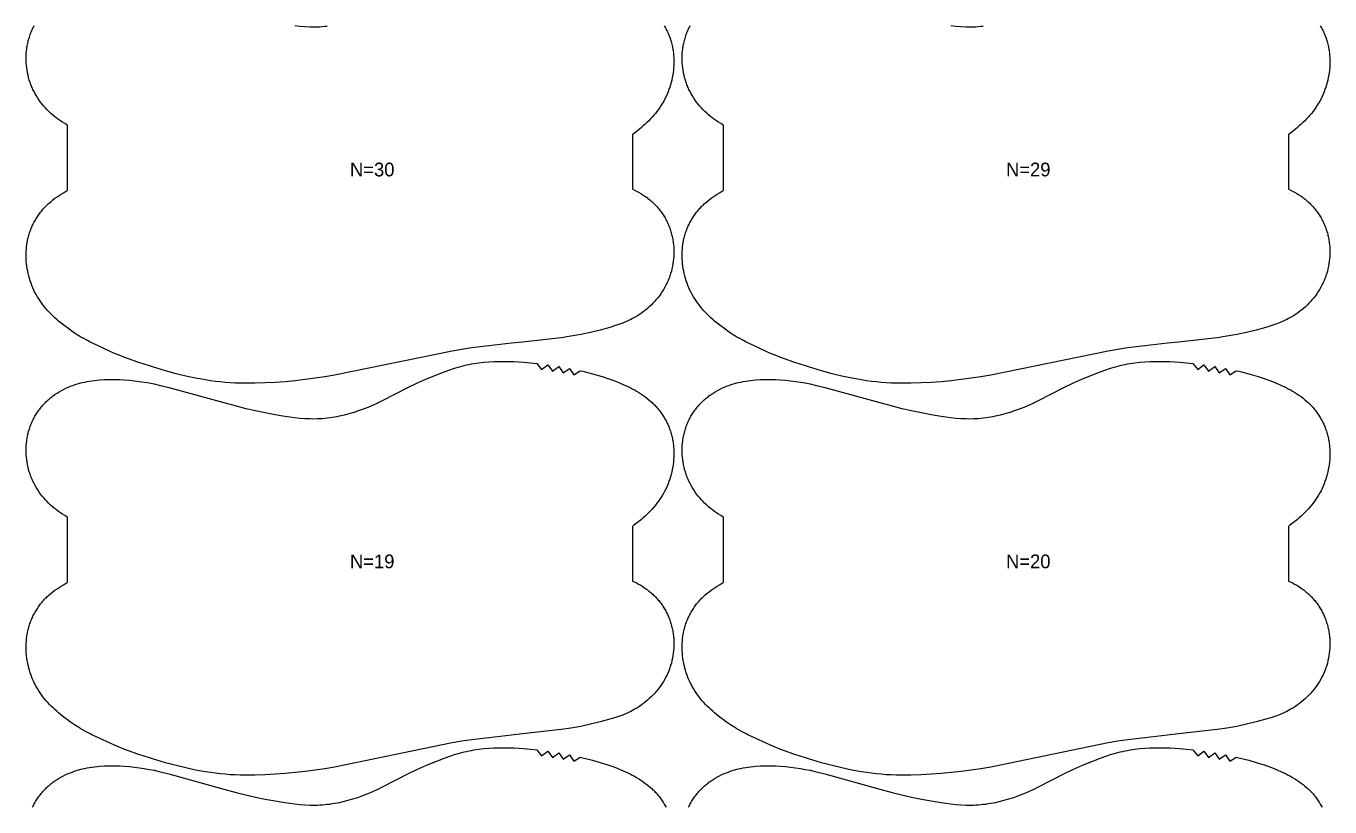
# Model space of a CAD drawing. Header units: inches. Extents: x 0 to 1906, y -77 to 1083.
# Drawn here: x 477 to 951, y 206.9 to 490.9 of the extents above; entities that cross this region are included whole.
import ezdxf

# ---------------------------------------------------------------- set-up
doc = ezdxf.new("R2010")
doc.units = ezdxf.units.IN

msp = doc.modelspace()

# ---------------------------------------------------------------- linework, layer by layer
at = {"layer": '1'}
for points in [[(709.0044, 491.0049), (709.2312, 490.6113), (709.4508, 490.2136), (709.6632, 489.8121), (709.8683, 489.4069), (710.066, 488.9981), (710.2564, 488.5858), (710.4393, 488.1702), (710.6148, 487.7515), (710.7827, 487.3297), (710.943, 486.905), (711.0957, 486.4776), (711.2407, 486.0475), (711.378, 485.615), (711.5075, 485.1801), (711.6291, 484.743), (711.7429, 484.3038), (711.8488, 483.8627), (711.9467, 483.4198), (712.0366, 482.9752), (712.1184, 482.5291), (712.1922, 482.0816), (712.2581, 481.6329), (712.3161, 481.183), (712.4088, 480.2804), (712.4707, 479.375), (712.5024, 478.4677), (712.5043, 477.5597), (712.4771, 476.6521), (712.4212, 475.7459), (712.3371, 474.8421), (712.2252, 473.9415), (712.0859, 473.0448), (711.9197, 472.1526), (711.7268, 471.2657), (711.5077, 470.3846), (711.2628, 469.5101), (710.9924, 468.6429), (710.6969, 467.7837), (710.3763, 466.9335), (710.0306, 466.0934), (709.6595, 465.2645), (709.2632, 464.4478), (708.8415, 463.6444), (708.3943, 462.8555), (707.9216, 462.082), (707.4236, 461.3249), (706.9015, 460.584), (706.3568, 459.8591), (705.7911, 459.1499), (705.2058, 458.456), (704.6026, 457.7771), (703.9828, 457.1129), (703.3481, 456.4632), (702.6998, 455.8276), (702.0387, 455.2055), (701.3656, 454.5966), (700.6813, 454.0003), (699.2819, 452.8433), (697.8463, 451.7304), (697.5043, 451.4807), (697.5043, 431.5609), (698.0633, 431.3093), (698.8785, 430.9107), (699.6805, 430.4858), (700.4681, 430.0343), (701.2402, 429.5563), (701.9955, 429.0523), (702.3664, 428.7905), (702.7327, 428.5224), (703.0941, 428.2478), (703.4505, 427.9668), (703.8018, 427.6795), (704.1477, 427.3859), (704.4882, 427.086), (704.8231, 426.7799), (705.1522, 426.4676), (705.4753, 426.1491), (705.7923, 425.8245), (706.1031, 425.4939), (706.4076, 425.1574), (706.7057, 424.8152), (706.9972, 424.4674), (707.2822, 424.1141), (707.5604, 423.7554), (707.8317, 423.3915), (708.0961, 423.0226), (708.3534, 422.6487), (708.6036, 422.27), (708.8465, 421.8867), (709.0821, 421.4987), (709.3102, 421.1064), (709.5306, 420.7098), (709.7435, 420.3091), (709.9485, 419.9043), (710.1457, 419.4957), (710.3351, 419.0834), (710.5167, 418.6675), (710.6904, 418.2483), (710.8563, 417.8259), (711.0143, 417.4005), (711.1643, 416.9722), (711.3065, 416.5411), (711.4407, 416.1075), (711.567, 415.6715), (711.6853, 415.2333), (711.7956, 414.7929), (711.898, 414.3507), (711.9923, 413.9067), (712.0786, 413.4612), (712.1569, 413.0142), (712.2271, 412.5659), (712.2894, 412.1164), (712.3437, 411.6659), (712.3901, 411.2146), (712.4286, 410.7624), (712.4821, 409.8564), (712.5043, 408.9489), (712.4956, 408.0411), (712.4561, 407.1339), (712.3861, 406.2285), (712.2858, 405.3259), (712.1553, 404.4273), (711.9945, 403.5336), (711.8034, 402.6462), (711.582, 401.766), (711.3304, 400.8942), (711.1932, 400.4618), (711.0485, 400.0319), (710.8962, 399.6046), (710.7363, 399.1802), (710.5688, 398.7587), (710.3939, 398.3402), (710.2117, 397.9248), (710.0222, 397.5126), (709.6219, 396.6982), (709.1939, 395.8978), (708.739, 395.1121), (708.2583, 394.3418), (707.7524, 393.5876), (707.2223, 392.8504), (706.6688, 392.1308), (706.0927, 391.4294), (705.4945, 390.7467), (704.8751, 390.0832), (704.2351, 389.4396), (703.5752, 388.8164), (702.896, 388.214), (702.1984, 387.6331), (701.4829, 387.0742), (700.7505, 386.5375), (700.002, 386.0235), (699.2383, 385.5324), (698.4603, 385.0645), (697.6688, 384.6202), (697.5043, 384.5342), (696.8647, 384.1997), (696.049, 383.8034), (695.2224, 383.4312), (694.3862, 383.0813), (693.5414, 382.7516), (692.6892, 382.4399), (690.9672, 381.862), (689.2292, 381.3303), (685.7299, 380.3583), (682.2042, 379.4943), (678.6537, 378.7339), (675.0809, 378.0865), (671.4897, 377.5559), (657.5147, 376), (653.4466, 375.5471), (639.018, 373.8968), (635.4318, 373.3325), (631.8552, 372.7044), (589.1781, 363.9326), (585.5974, 363.3328), (578.4056, 362.3247), (574.7984, 361.9125), (571.183, 361.5792), (567.5612, 361.3227), (563.9352, 361.1387), (560.3059, 361.0284), (556.6746, 361), (554.8593, 361.0254), (553.045, 361.083), (551.2322, 361.1766), (549.4216, 361.3074), (547.6143, 361.4761), (545.811, 361.6834), (544.0125, 361.9292), (542.2191, 362.211), (538.6482, 362.87), (535.0993, 363.6367), (531.5715, 364.4952), (527.6896, 365.5377), (524.5768, 366.4441), (517.6622, 368.6619), (514.2339, 369.8613), (512.5339, 370.4978), (510.8479, 371.1683), (509.178, 371.8771), (507.5207, 372.6163), (500.9388, 375.6936), (500.3269, 376), (499.3159, 376.5062), (497.7185, 377.3649), (496.932, 377.8162), (496.1541, 378.2824), (494.6233, 379.2567), (493.125, 380.2822), (492, 381.1036), (491.658, 381.3533), (490.2224, 382.4661), (488.823, 383.6231), (488.1387, 384.2195), (487.4656, 384.8284), (486.8046, 385.4504), (486.1562, 386.0861), (485.5215, 386.7358), (484.9017, 387.4), (484.2985, 388.0788), (483.7132, 388.7727), (483.1475, 389.482), (482.6029, 390.2069), (482.0808, 390.9478), (481.5827, 391.7049), (481.11, 392.4784), (480.6628, 393.2673), (480.2411, 394.0707), (479.8448, 394.8873), (479.4738, 395.7163), (479.128, 396.5564), (478.8074, 397.4066), (478.5119, 398.2658), (478.2416, 399.133), (477.9966, 400.0075), (477.7775, 400.8886), (477.5847, 401.7755), (477.4184, 402.6677), (477.2791, 403.5644), (477.1672, 404.465), (477.0831, 405.3688), (477.0272, 406.275), (477, 407.1826), (477.002, 408.0906), (477.0337, 408.9979), (477.0956, 409.9033), (477.1882, 410.8059), (477.2462, 411.2558), (477.3121, 411.7045), (477.3859, 412.152), (477.4677, 412.5981), (477.5576, 413.0427), (477.6555, 413.4856), (477.7614, 413.9267), (477.8752, 414.3659), (477.9969, 414.803), (478.1264, 415.2379), (478.2636, 415.6704), (478.4086, 416.1005), (478.5613, 416.5279), (478.7216, 416.9526), (478.8896, 417.3743), (479.065, 417.7931), (479.2479, 418.2087), (479.4383, 418.6209), (479.636, 419.0298), (479.8412, 419.435), (480.0535, 419.8365), (480.2732, 420.2342), (480.4999, 420.6278), (480.7338, 421.0172), (480.9746, 421.4024), (481.2225, 421.783), (481.4772, 422.159), (481.7386, 422.5301), (482.0069, 422.8964), (482.2818, 423.2575), (482.5633, 423.6133), (482.8513, 423.9638), (483.1458, 424.3086), (483.4467, 424.6478), (483.7538, 424.981), (484.0673, 425.3083), (484.3869, 425.6293), (484.7124, 425.9443), (485.0437, 426.2534), (485.3804, 426.5565), (486.0695, 427.1457), (486.7779, 427.7128), (487.5037, 428.2587), (488.2452, 428.7842), (489.0004, 429.2902), (489.7676, 429.7777), (490.5452, 430.2474), (491.3324, 430.6999), (492, 431.0653), (492, 454.9113), (491.8355, 454.9973), (491.0441, 455.4416), (490.266, 455.9095), (489.5023, 456.4006), (488.7538, 456.9146), (488.0214, 457.4513), (487.306, 458.0102), (486.6083, 458.5912), (485.9292, 459.1935), (485.2692, 459.8167), (484.6292, 460.4604), (484.0098, 461.1238), (483.4117, 461.8065), (482.8355, 462.5079), (482.282, 463.2275), (481.7519, 463.9648), (481.2461, 464.7189), (480.7653, 465.4892), (480.3105, 466.2749), (479.8825, 467.0754), (479.4821, 467.8897), (479.2926, 468.3019), (479.1104, 468.7173), (478.9355, 469.1358), (478.768, 469.5573), (478.6082, 469.9818), (478.4558, 470.409), (478.3111, 470.8389), (478.1739, 471.2713), (477.9223, 472.1431), (477.7009, 473.0233), (477.5098, 473.9108), (477.349, 474.8044), (477.2185, 475.703), (477.1182, 476.6056), (477.0482, 477.511), (477.0087, 478.4182), (477, 479.3261), (477.0222, 480.2335), (477.0757, 481.1395), (477.1142, 481.5917), (477.1606, 482.0431), (477.2149, 482.4935), (477.2772, 482.943), (477.3475, 483.3913), (477.4257, 483.8383), (477.512, 484.2839), (477.6064, 484.7278), (477.7087, 485.1701), (477.819, 485.6104), (477.9373, 486.0486), (478.0636, 486.4846), (478.1978, 486.9182), (478.34, 487.3493), (478.4901, 487.7776), (478.648, 488.2031), (478.8139, 488.6255), (478.9876, 489.0447), (479.1692, 489.4605), (479.3586, 489.8728), (479.5558, 490.2814), (479.7609, 490.6862), (479.9737, 491.0869)], [(574.723, 491.0631), (576.5292, 490.8709), (578.3395, 490.7259), (580.1523, 490.6385), (581.0593, 490.6195), (581.0593, 490.6195), (582.8734, 490.6373), (583.78, 490.6749), (584.6858, 490.7312), (585.5904, 490.8059), (586.4935, 490.8986)], [(947.5044, 491.0049), (947.7312, 490.6113), (947.9508, 490.2136), (948.1632, 489.8121), (948.3683, 489.4069), (948.566, 488.9981), (948.7564, 488.5858), (948.9393, 488.1702), (949.1148, 487.7515), (949.2827, 487.3297), (949.443, 486.905), (949.5957, 486.4776), (949.7407, 486.0475), (949.878, 485.615), (950.0075, 485.1801), (950.1291, 484.743), (950.2429, 484.3038), (950.3488, 483.8627), (950.4467, 483.4198), (950.5366, 482.9752), (950.6184, 482.5291), (950.6922, 482.0816), (950.7581, 481.6329), (950.8161, 481.183), (950.9088, 480.2804), (950.9707, 479.375), (951.0024, 478.4677), (951.0043, 477.5597), (950.9771, 476.6521), (950.9212, 475.7459), (950.8371, 474.8421), (950.7252, 473.9415), (950.5859, 473.0448), (950.4197, 472.1526), (950.2268, 471.2657), (950.0077, 470.3846), (949.7628, 469.5101), (949.4924, 468.6429), (949.1969, 467.7837), (948.8763, 466.9335), (948.5306, 466.0934), (948.1595, 465.2645), (947.7632, 464.4478), (947.3415, 463.6444), (946.8943, 462.8555), (946.4216, 462.082), (945.9236, 461.3249), (945.4015, 460.584), (944.8568, 459.8591), (944.2911, 459.1499), (943.7058, 458.456), (943.1026, 457.7771), (942.4828, 457.1129), (941.8481, 456.4632), (941.1998, 455.8276), (940.5387, 455.2055), (939.8656, 454.5966), (939.1813, 454.0003), (937.7819, 452.8433), (936.3463, 451.7304), (936.0043, 451.4807), (936.0043, 431.5609), (936.5633, 431.3093), (937.3785, 430.9107), (938.1805, 430.4858), (938.9681, 430.0343), (939.7402, 429.5563), (940.4955, 429.0523), (940.8664, 428.7905), (941.2327, 428.5224), (941.5941, 428.2478), (941.9505, 427.9668), (942.3018, 427.6795), (942.6477, 427.3859), (942.9882, 427.086), (943.3231, 426.7799), (943.6522, 426.4676), (943.9753, 426.1491), (944.2923, 425.8245), (944.6031, 425.4939), (944.9076, 425.1574), (945.2057, 424.8152), (945.4972, 424.4674), (945.7822, 424.1141), (946.0604, 423.7554), (946.3317, 423.3915), (946.5961, 423.0226), (946.8534, 422.6487), (947.1036, 422.27), (947.3465, 421.8867), (947.5821, 421.4987), (947.8102, 421.1064), (948.0306, 420.7098), (948.2435, 420.3091), (948.4485, 419.9043), (948.6457, 419.4957), (948.8351, 419.0834), (949.0167, 418.6675), (949.1904, 418.2483), (949.3563, 417.8259), (949.5143, 417.4005), (949.6643, 416.9722), (949.8065, 416.5411), (949.9407, 416.1075), (950.067, 415.6715), (950.1853, 415.2333), (950.2956, 414.7929), (950.398, 414.3507), (950.4923, 413.9067), (950.5786, 413.4612), (950.6569, 413.0142), (950.7271, 412.5659), (950.7894, 412.1164), (950.8437, 411.6659), (950.8901, 411.2146), (950.9286, 410.7624), (950.9821, 409.8564), (951.0043, 408.9489), (950.9956, 408.0411), (950.9561, 407.1339), (950.8861, 406.2285), (950.7858, 405.3259), (950.6553, 404.4273), (950.4945, 403.5336), (950.3034, 402.6462), (950.082, 401.766), (949.8304, 400.8942), (949.6932, 400.4618), (949.5485, 400.0319), (949.3962, 399.6046), (949.2363, 399.1802), (949.0688, 398.7587), (948.8939, 398.3402), (948.7117, 397.9248), (948.5222, 397.5126), (948.1219, 396.6982), (947.6939, 395.8978), (947.239, 395.1121), (946.7583, 394.3418), (946.2524, 393.5876), (945.7223, 392.8504), (945.1688, 392.1308), (944.5927, 391.4294), (943.9945, 390.7467), (943.3751, 390.0832), (942.7351, 389.4396), (942.0752, 388.8164), (941.396, 388.214), (940.6984, 387.6331), (939.9829, 387.0742), (939.2505, 386.5375), (938.502, 386.0235), (937.7383, 385.5324), (936.9603, 385.0645), (936.1688, 384.6202), (936.0043, 384.5342), (935.3647, 384.1997), (934.549, 383.8034), (933.7224, 383.4312), (932.8862, 383.0813), (932.0414, 382.7516), (931.1892, 382.4399), (929.4672, 381.862), (927.7292, 381.3303), (924.2299, 380.3583), (920.7042, 379.4943), (917.1537, 378.7339), (913.5809, 378.0865), (909.9897, 377.5559), (896.0147, 376), (891.9466, 375.5471), (877.518, 373.8968), (873.9318, 373.3325), (870.3552, 372.7044), (827.6781, 363.9326), (824.0974, 363.3328), (816.9056, 362.3247), (813.2984, 361.9125), (809.683, 361.5792), (806.0612, 361.3227), (802.4352, 361.1387), (798.8059, 361.0284), (795.1746, 361), (793.3593, 361.0254), (791.545, 361.083), (789.7322, 361.1766), (787.9216, 361.3074), (786.1143, 361.4761), (784.311, 361.6834), (782.5125, 361.9292), (780.7191, 362.211), (777.1482, 362.87), (773.5993, 363.6367), (770.0715, 364.4952), (766.1896, 365.5377), (763.0768, 366.4441), (756.1622, 368.6619), (752.7339, 369.8613), (751.0339, 370.4978), (749.3479, 371.1683), (747.678, 371.8771), (746.0207, 372.6163), (739.4388, 375.6936), (738.8269, 376), (737.8159, 376.5062), (736.2185, 377.3649), (735.432, 377.8162), (734.6541, 378.2824), (733.1233, 379.2567), (731.625, 380.2822), (730.5, 381.1036), (730.158, 381.3533), (728.7224, 382.4661), (727.323, 383.6231), (726.6387, 384.2195), (725.9656, 384.8284), (725.3046, 385.4504), (724.6562, 386.0861), (724.0215, 386.7358), (723.4017, 387.4), (722.7985, 388.0788), (722.2132, 388.7727), (721.6475, 389.482), (721.1029, 390.2069), (720.5808, 390.9478), (720.0827, 391.7049), (719.61, 392.4784), (719.1628, 393.2673), (718.7411, 394.0707), (718.3448, 394.8873), (717.9738, 395.7163), (717.628, 396.5564), (717.3074, 397.4066), (717.0119, 398.2658), (716.7416, 399.133), (716.4966, 400.0075), (716.2775, 400.8886), (716.0847, 401.7755), (715.9184, 402.6677), (715.7791, 403.5644), (715.6672, 404.465), (715.5831, 405.3688), (715.5272, 406.275), (715.5, 407.1826), (715.502, 408.0906), (715.5337, 408.9979), (715.5956, 409.9033), (715.6882, 410.8059), (715.7462, 411.2558), (715.8121, 411.7045), (715.8859, 412.152), (715.9677, 412.5981), (716.0576, 413.0427), (716.1555, 413.4856), (716.2614, 413.9267), (716.3752, 414.3659), (716.4969, 414.803), (716.6264, 415.2379), (716.7636, 415.6704), (716.9086, 416.1005), (717.0613, 416.5279), (717.2216, 416.9526), (717.3896, 417.3743), (717.565, 417.7931), (717.7479, 418.2087), (717.9383, 418.6209), (718.136, 419.0298), (718.3412, 419.435), (718.5535, 419.8365), (718.7732, 420.2342), (718.9999, 420.6278), (719.2338, 421.0172), (719.4746, 421.4024), (719.7225, 421.783), (719.9772, 422.159), (720.2386, 422.5301), (720.5069, 422.8964), (720.7818, 423.2575), (721.0633, 423.6133), (721.3513, 423.9638), (721.6458, 424.3086), (721.9467, 424.6478), (722.2538, 424.981), (722.5673, 425.3083), (722.8869, 425.6293), (723.2124, 425.9443), (723.5437, 426.2534), (723.8804, 426.5565), (724.5695, 427.1457), (725.2779, 427.7128), (726.0037, 428.2587), (726.7452, 428.7842), (727.5004, 429.2902), (728.2676, 429.7777), (729.0452, 430.2474), (729.8324, 430.6999), (730.5, 431.0653), (730.5, 454.9113), (730.3355, 454.9973), (729.5441, 455.4416), (728.766, 455.9095), (728.0023, 456.4006), (727.2538, 456.9146), (726.5214, 457.4513), (725.806, 458.0102), (725.1083, 458.5912), (724.4292, 459.1935), (723.7692, 459.8167), (723.1292, 460.4604), (722.5098, 461.1238), (721.9117, 461.8065), (721.3355, 462.5079), (720.782, 463.2275), (720.2519, 463.9648), (719.7461, 464.7189), (719.2653, 465.4892), (718.8105, 466.2749), (718.3825, 467.0754), (717.9821, 467.8897), (717.7926, 468.3019), (717.6104, 468.7173), (717.4355, 469.1358), (717.268, 469.5573), (717.1082, 469.9818), (716.9558, 470.409), (716.8111, 470.8389), (716.6739, 471.2713), (716.4223, 472.1431), (716.2009, 473.0233), (716.0098, 473.9108), (715.849, 474.8044), (715.7185, 475.703), (715.6182, 476.6056), (715.5482, 477.511), (715.5087, 478.4182), (715.5, 479.3261), (715.5222, 480.2335), (715.5757, 481.1395), (715.6142, 481.5917), (715.6606, 482.0431), (715.7149, 482.4935), (715.7772, 482.943), (715.8475, 483.3913), (715.9257, 483.8383), (716.012, 484.2839), (716.1064, 484.7278), (716.2087, 485.1701), (716.319, 485.6104), (716.4373, 486.0486), (716.5636, 486.4846), (716.6978, 486.9182), (716.84, 487.3493), (716.9901, 487.7776), (717.148, 488.2031), (717.3139, 488.6255), (717.4876, 489.0447), (717.6692, 489.4605), (717.8586, 489.8728), (718.0558, 490.2814), (718.2609, 490.6862), (718.4737, 491.0869)], [(813.223, 491.0631), (815.0292, 490.8709), (816.8395, 490.7259), (818.6523, 490.6385), (819.5593, 490.6195), (819.5593, 490.6195), (821.3734, 490.6373), (822.28, 490.6749), (823.1858, 490.7312), (824.0904, 490.8059), (824.9935, 490.8986)], [(479.3586, 206.8728), (479.5558, 207.2814), (479.7609, 207.6862), (479.9737, 208.0869), (480.1942, 208.4835), (480.4223, 208.8759), (480.6578, 209.2638), (480.9007, 209.6472), (481.1509, 210.0258), (481.4082, 210.3997), (481.6726, 210.7687), (481.944, 211.1325), (482.2222, 211.4912), (482.5071, 211.8445), (482.7986, 212.1923), (483.0967, 212.5346), (483.4012, 212.871), (483.712, 213.2017), (484.029, 213.5263), (484.3522, 213.8447), (484.6812, 214.1571), (485.0161, 214.4632), (485.3566, 214.763), (485.7025, 215.0566), (486.0538, 215.3439), (486.4102, 215.6249), (486.7717, 215.8995), (487.1379, 216.1677), (487.5089, 216.4294), (488.2641, 216.9335), (489.0362, 217.4114), (489.8239, 217.8629), (490.6258, 218.2879), (491.441, 218.6864), (492.2685, 219.0588), (493.1072, 219.4053), (493.9561, 219.7263), (494.8142, 220.0218), (495.6805, 220.2923), (496.554, 220.5379), (497.4338, 220.7592), (498.319, 220.9571), (499.2091, 221.133), (500.1035, 221.288), (501.0013, 221.4234), (501.9021, 221.5404), (502.8051, 221.6403), (503.7097, 221.7243), (505.5217, 221.8481), (507.336, 221.9145), (509.1509, 221.9244), (510.9652, 221.8791), (512.7773, 221.78), (514.5864, 221.631), (516.3917, 221.436), (518.1923, 221.1994), (519.9874, 220.9246), (521.776, 220.6115), (523.5571, 220.2597), (525.3296, 219.8685), (528.8493, 218.98), (548.904, 213.4668), (553.3572, 212.2426), (556.881, 211.3669), (560.4206, 210.5572), (563.9759, 209.8202), (567.5447, 209.152), (571.1257, 208.5549), (572.922, 208.2931), (574.723, 208.0631), (576.5292, 207.8709), (578.3395, 207.7259), (580.1523, 207.6385), (581.0593, 207.6195), (581.0593, 207.6195), (582.8734, 207.6373), (583.78, 207.6749), (584.6858, 207.7312), (585.5904, 207.8059), (586.4935, 207.8986), (587.3946, 208.0089), (588.2936, 208.1363), (589.1898, 208.2807), (590.0832, 208.4414), (590.9734, 208.6182), (592.7439, 209.0178), (594.5006, 209.476), (596.2424, 209.989), (597.9682, 210.5538), (599.6762, 211.17), (601.3644, 211.8374), (603.0308, 212.5563), (604.6746, 213.3245), (604.9613, 213.4668), (606.3004, 214.1315), (615.9792, 219.1303), (619.2701, 220.6634), (622.6016, 222.1079), (625.9623, 223.4813), (629.3554, 224.7741), (631.0665, 225.3837), (632.7895, 225.9574), (634.5266, 226.4832), (635.401, 226.7246), (636.2797, 226.9495), (637.1629, 227.1569), (638.0501, 227.3469), (638.9411, 227.52), (639.8353, 227.6766), (641.6317, 227.9424), (643.4361, 228.148), (645.2453, 228.2976), (647.0578, 228.3967), (648.8724, 228.4511), (650.6881, 228.4668), (652.5036, 228.4485), (654.3184, 228.3967), (656.1316, 228.3107), (657.9426, 228.1898), (660.3251, 227.9784), (662.7033, 227.7184), (664.433, 225.4894), (666.6708, 227.2095), (668.3566, 224.9483), (670.627, 226.6195), (672.2461, 224.3146), (674.5641, 225.9143), (676.1044, 223.5564), (678.4752, 225.0766), (679.4494, 224.8463), (682.965, 223.9408), (686.4498, 222.9212), (688.1788, 222.366), (689.8957, 221.7748), (691.5969, 221.1417), (693.279, 220.4606), (694.9385, 219.7257), (695.7584, 219.3367), (696.571, 218.9326), (697.3757, 218.5129), (698.1719, 218.077), (698.9591, 217.6245), (699.7367, 217.1548), (700.5039, 216.6674), (701.2592, 216.1613), (702.0006, 215.6358), (702.7264, 215.09), (703.4348, 214.5229), (704.1239, 213.9337), (704.4606, 213.6305), (704.7919, 213.3215), (705.1175, 213.0065), (705.437, 212.6854), (705.7505, 212.3582), (706.0577, 212.0249), (706.3585, 211.6858), (706.653, 211.3409), (706.941, 210.9905), (707.2225, 210.6346), (707.4974, 210.2735), (707.7657, 209.9073), (708.0272, 209.5361), (708.2819, 209.1601), (708.5297, 208.7795), (708.7705, 208.3944), (709.0044, 208.0049), (709.2312, 207.6113), (709.4508, 207.2136), (709.6632, 206.8121)], [(717.8586, 206.8728), (718.0558, 207.2814), (718.2609, 207.6862), (718.4737, 208.0869), (718.6942, 208.4835), (718.9223, 208.8759), (719.1578, 209.2638), (719.4007, 209.6472), (719.6509, 210.0258), (719.9082, 210.3997), (720.1726, 210.7687), (720.444, 211.1325), (720.7222, 211.4912), (721.0071, 211.8445), (721.2986, 212.1923), (721.5967, 212.5346), (721.9012, 212.871), (722.212, 213.2017), (722.529, 213.5263), (722.8522, 213.8447), (723.1812, 214.1571), (723.5161, 214.4632), (723.8566, 214.763), (724.2025, 215.0566), (724.5538, 215.3439), (724.9102, 215.6249), (725.2717, 215.8995), (725.6379, 216.1677), (726.0089, 216.4294), (726.7641, 216.9335), (727.5362, 217.4114), (728.3239, 217.8629), (729.1258, 218.2879), (729.941, 218.6864), (730.7685, 219.0588), (731.6072, 219.4053), (732.4561, 219.7263), (733.3142, 220.0218), (734.1805, 220.2923), (735.054, 220.5379), (735.9338, 220.7592), (736.819, 220.9571), (737.7091, 221.133), (738.6035, 221.288), (739.5013, 221.4234), (740.4021, 221.5404), (741.3051, 221.6403), (742.2097, 221.7243), (744.0217, 221.8481), (745.836, 221.9145), (747.6509, 221.9244), (749.4652, 221.8791), (751.2773, 221.78), (753.0864, 221.631), (754.8917, 221.436), (756.6923, 221.1994), (758.4874, 220.9246), (760.276, 220.6115), (762.0571, 220.2597), (763.8296, 219.8685), (767.3493, 218.98), (787.404, 213.4668), (791.8572, 212.2426), (795.381, 211.3669), (798.9206, 210.5572), (802.4759, 209.8202), (806.0447, 209.152), (809.6257, 208.5549), (811.422, 208.2931), (813.223, 208.0631), (815.0292, 207.8709), (816.8395, 207.7259), (818.6523, 207.6385), (819.5593, 207.6195), (819.5593, 207.6195), (821.3734, 207.6373), (822.28, 207.6749), (823.1858, 207.7312), (824.0904, 207.8059), (824.9935, 207.8986), (825.8946, 208.0089), (826.7936, 208.1363), (827.6898, 208.2807), (828.5832, 208.4414), (829.4734, 208.6182), (831.2439, 209.0178), (833.0006, 209.476), (834.7424, 209.989), (836.4682, 210.5538), (838.1762, 211.17), (839.8644, 211.8374), (841.5308, 212.5563), (843.1746, 213.3245), (843.4613, 213.4668), (844.8004, 214.1315), (854.4792, 219.1303), (857.7701, 220.6634), (861.1016, 222.1079), (864.4623, 223.4813), (867.8554, 224.7741), (869.5665, 225.3837), (871.2895, 225.9574), (873.0266, 226.4832), (873.901, 226.7246), (874.7797, 226.9495), (875.6629, 227.1569), (876.5501, 227.3469), (877.4411, 227.52), (878.3353, 227.6766), (880.1317, 227.9424), (881.9361, 228.148), (883.7453, 228.2976), (885.5578, 228.3967), (887.3724, 228.4511), (889.1881, 228.4668), (891.0036, 228.4485), (892.8184, 228.3967), (894.6316, 228.3107), (896.4426, 228.1898), (898.8251, 227.9784), (901.2033, 227.7184), (902.933, 225.4894), (905.1708, 227.2095), (906.8566, 224.9483), (909.127, 226.6195), (910.7461, 224.3146), (913.0641, 225.9143), (914.6044, 223.5564), (916.9752, 225.0766), (917.9494, 224.8463), (921.465, 223.9408), (924.9498, 222.9212), (926.6788, 222.366), (928.3957, 221.7748), (930.0969, 221.1417), (931.779, 220.4606), (933.4385, 219.7257), (934.2584, 219.3367), (935.071, 218.9326), (935.8757, 218.5129), (936.6719, 218.077), (937.4591, 217.6245), (938.2367, 217.1548), (939.0039, 216.6674), (939.7592, 216.1613), (940.5006, 215.6358), (941.2264, 215.09), (941.9348, 214.5229), (942.6239, 213.9337), (942.9606, 213.6305), (943.2919, 213.3215), (943.6175, 213.0065), (943.937, 212.6854), (944.2505, 212.3582), (944.5577, 212.0249), (944.8585, 211.6858), (945.153, 211.3409), (945.441, 210.9905), (945.7225, 210.6346), (945.9974, 210.2735), (946.2657, 209.9073), (946.5272, 209.5361), (946.7819, 209.1601), (947.0297, 208.7795), (947.2705, 208.3944), (947.5044, 208.0049), (947.7312, 207.6113), (947.9508, 207.2136), (948.1632, 206.8121)]]:
    msp.add_lwpolyline(points, dxfattribs=at)
for points in [[(581.0593, 348.1195), (582.8734, 348.1373), (583.78, 348.1749), (584.6858, 348.2312), (585.5904, 348.3059), (586.4935, 348.3986), (587.3946, 348.5089), (588.2936, 348.6363), (589.1898, 348.7807), (590.0832, 348.9414), (590.9734, 349.1182), (592.7439, 349.5178), (594.5006, 349.976), (596.2424, 350.489), (597.9682, 351.0538), (599.6762, 351.67), (601.3644, 352.3374), (603.0308, 353.0563), (604.6746, 353.8245), (604.9613, 353.9668), (606.3004, 354.6315), (615.9792, 359.6303), (619.2701, 361.1634), (622.6016, 362.6079), (625.9623, 363.9813), (629.3554, 365.2741), (631.0665, 365.8837), (632.7895, 366.4574), (634.5266, 366.9832), (635.401, 367.2246), (636.2797, 367.4495), (637.1629, 367.6569), (638.0501, 367.8469), (638.9411, 368.02), (639.8353, 368.1766), (641.6317, 368.4424), (643.4361, 368.648), (645.2453, 368.7976), (647.0578, 368.8967), (648.8724, 368.9511), (650.6881, 368.9668), (652.5036, 368.9485), (654.3184, 368.8967), (656.1316, 368.8107), (657.9426, 368.6898), (660.3251, 368.4784), (662.7033, 368.2184), (664.433, 365.9894), (666.6708, 367.7095), (668.3566, 365.4483), (670.627, 367.1195), (672.2461, 364.8146), (674.5641, 366.4143), (676.1044, 364.0564), (678.4752, 365.5766), (679.4494, 365.3463), (682.965, 364.4408), (686.4498, 363.4212), (688.1788, 362.866), (689.8957, 362.2748), (691.5969, 361.6417), (693.279, 360.9606), (694.9385, 360.2257), (695.7584, 359.8367), (696.571, 359.4326), (697.3757, 359.0129), (698.1719, 358.577), (698.9591, 358.1245), (699.7367, 357.6548), (700.5039, 357.1674), (701.2592, 356.6613), (702.0006, 356.1358), (702.7264, 355.59), (703.4348, 355.0229), (704.1239, 354.4337), (704.4606, 354.1305), (704.7919, 353.8215), (705.1175, 353.5065), (705.437, 353.1854), (705.7505, 352.8582), (706.0577, 352.5249), (706.3585, 352.1858), (706.653, 351.8409), (706.941, 351.4905), (707.2225, 351.1346), (707.4974, 350.7735), (707.7657, 350.4073), (708.0272, 350.0361), (708.2819, 349.6601), (708.5297, 349.2795), (708.7705, 348.8944), (709.0044, 348.5049), (709.2312, 348.1113), (709.4508, 347.7136), (709.6632, 347.3121), (709.8683, 346.9069), (710.066, 346.4981), (710.2564, 346.0858), (710.4393, 345.6702), (710.6148, 345.2515), (710.7827, 344.8297), (710.943, 344.405), (711.0957, 343.9776), (711.2407, 343.5475), (711.378, 343.115), (711.5075, 342.6801), (711.6291, 342.243), (711.7429, 341.8038), (711.8488, 341.3627), (711.9467, 340.9198), (712.0366, 340.4752), (712.1184, 340.0291), (712.1922, 339.5816), (712.2581, 339.1329), (712.3161, 338.683), (712.4088, 337.7804), (712.4707, 336.875), (712.5024, 335.9677), (712.5043, 335.0597), (712.4771, 334.1521), (712.4212, 333.2459), (712.3371, 332.3421), (712.2252, 331.4415), (712.0859, 330.5448), (711.9197, 329.6526), (711.7268, 328.7657), (711.5077, 327.8846), (711.2628, 327.0101), (710.9924, 326.1429), (710.6969, 325.2837), (710.3763, 324.4335), (710.0306, 323.5934), (709.6595, 322.7645), (709.2632, 321.9478), (708.8415, 321.1444), (708.3943, 320.3555), (707.9216, 319.582), (707.4236, 318.8249), (706.9015, 318.084), (706.3568, 317.3591), (705.7911, 316.6499), (705.2058, 315.956), (704.6026, 315.2771), (703.9828, 314.6129), (703.3481, 313.9632), (702.6998, 313.3276), (702.0387, 312.7055), (701.3656, 312.0966), (700.6813, 311.5003), (699.2819, 310.3433), (697.8463, 309.2304), (697.5043, 308.9807), (697.5043, 289.0609), (698.0633, 288.8093), (698.8785, 288.4107), (699.6805, 287.9858), (700.4681, 287.5343), (701.2402, 287.0563), (701.9955, 286.5523), (702.3664, 286.2905), (702.7327, 286.0224), (703.0941, 285.7478), (703.4505, 285.4668), (703.8018, 285.1795), (704.1477, 284.8859), (704.4882, 284.586), (704.8231, 284.2799), (705.1522, 283.9676), (705.4753, 283.6491), (705.7923, 283.3245), (706.1031, 282.9939), (706.4076, 282.6574), (706.7057, 282.3152), (706.9972, 281.9674), (707.2822, 281.6141), (707.5604, 281.2554), (707.8317, 280.8915), (708.0961, 280.5226), (708.3534, 280.1487), (708.6036, 279.77), (708.8465, 279.3867), (709.0821, 278.9987), (709.3102, 278.6064), (709.5306, 278.2098), (709.7435, 277.8091), (709.9485, 277.4043), (710.1457, 276.9957), (710.3351, 276.5834), (710.5167, 276.1675), (710.6904, 275.7483), (710.8563, 275.3259), (711.0143, 274.9005), (711.1643, 274.4722), (711.3065, 274.0411), (711.4407, 273.6075), (711.567, 273.1715), (711.6853, 272.7333), (711.7956, 272.2929), (711.898, 271.8507), (711.9923, 271.4067), (712.0786, 270.9612), (712.1569, 270.5142), (712.2271, 270.0659), (712.2894, 269.6164), (712.3437, 269.1659), (712.3901, 268.7146), (712.4286, 268.2624), (712.4821, 267.3564), (712.5043, 266.4489), (712.4956, 265.5411), (712.4561, 264.6339), (712.3861, 263.7285), (712.2858, 262.8259), (712.1553, 261.9273), (711.9945, 261.0336), (711.8034, 260.1462), (711.582, 259.266), (711.3304, 258.3942), (711.1932, 257.9618), (711.0485, 257.5319), (710.8962, 257.1046), (710.7363, 256.6802), (710.5688, 256.2587), (710.3939, 255.8402), (710.2117, 255.4248), (710.0222, 255.0126), (709.6219, 254.1982), (709.1939, 253.3978), (708.739, 252.6121), (708.2583, 251.8418), (707.7524, 251.0876), (707.2223, 250.3504), (706.6688, 249.6308), (706.0927, 248.9294), (705.4945, 248.2467), (704.8751, 247.5832), (704.2351, 246.9396), (703.5752, 246.3164), (702.896, 245.714), (702.1984, 245.1331), (701.4829, 244.5742), (700.7505, 244.0375), (700.002, 243.5235), (699.2383, 243.0324), (698.4603, 242.5645), (697.6688, 242.1202), (697.5043, 242.0342), (696.8647, 241.6997), (696.049, 241.3034), (695.2224, 240.9312), (694.3862, 240.5813), (693.5414, 240.2516), (692.6892, 239.9399), (690.9672, 239.362), (689.2292, 238.8303), (685.7299, 237.8583), (682.2042, 236.9943), (678.6537, 236.2339), (675.0809, 235.5865), (671.4897, 235.0559), (657.5147, 233.5), (653.4466, 233.0471), (639.018, 231.3968), (635.4318, 230.8325), (631.8552, 230.2044), (589.1781, 221.4326), (585.5974, 220.8328), (578.4056, 219.8247), (574.7984, 219.4125), (571.183, 219.0792), (567.5612, 218.8227), (563.9352, 218.6387), (560.3059, 218.5284), (556.6746, 218.5), (554.8593, 218.5254), (553.045, 218.583), (551.2322, 218.6766), (549.4216, 218.8074), (547.6143, 218.9761), (545.811, 219.1834), (544.0125, 219.4292), (542.2191, 219.711), (538.6482, 220.37), (535.0993, 221.1367), (531.5715, 221.9952), (527.6896, 223.0377), (524.5768, 223.9441), (517.6622, 226.1619), (514.2339, 227.3613), (512.5339, 227.9978), (510.8479, 228.6683), (509.178, 229.3771), (507.5207, 230.1163), (500.9388, 233.1936), (500.3269, 233.5), (499.3159, 234.0062), (497.7185, 234.8649), (496.932, 235.3162), (496.1541, 235.7824), (494.6233, 236.7567), (493.125, 237.7822), (492, 238.6036), (491.658, 238.8533), (490.2224, 239.9661), (488.823, 241.1231), (488.1387, 241.7195), (487.4656, 242.3284), (486.8046, 242.9504), (486.1562, 243.5861), (485.5215, 244.2358), (484.9017, 244.9), (484.2985, 245.5788), (483.7132, 246.2727), (483.1475, 246.982), (482.6029, 247.7069), (482.0808, 248.4478), (481.5827, 249.2049), (481.11, 249.9784), (480.6628, 250.7673), (480.2411, 251.5707), (479.8448, 252.3873), (479.4738, 253.2163), (479.128, 254.0564), (478.8074, 254.9066), (478.5119, 255.7658), (478.2416, 256.633), (477.9966, 257.5075), (477.7775, 258.3886), (477.5847, 259.2755), (477.4184, 260.1677), (477.2791, 261.0644), (477.1672, 261.965), (477.0831, 262.8688), (477.0272, 263.775), (477, 264.6826), (477.002, 265.5906), (477.0337, 266.4979), (477.0956, 267.4033), (477.1882, 268.3059), (477.2462, 268.7558), (477.3121, 269.2045), (477.3859, 269.652), (477.4677, 270.0981), (477.5576, 270.5427), (477.6555, 270.9856), (477.7614, 271.4267), (477.8752, 271.8659), (477.9969, 272.303), (478.1264, 272.7379), (478.2636, 273.1704), (478.4086, 273.6005), (478.5613, 274.0279), (478.7216, 274.4526), (478.8896, 274.8743), (479.065, 275.2931), (479.2479, 275.7087), (479.4383, 276.1209), (479.636, 276.5298), (479.8412, 276.935), (480.0535, 277.3365), (480.2732, 277.7342), (480.4999, 278.1278), (480.7338, 278.5172), (480.9746, 278.9024), (481.2225, 279.283), (481.4772, 279.659), (481.7386, 280.0301), (482.0069, 280.3964), (482.2818, 280.7575), (482.5633, 281.1133), (482.8513, 281.4638), (483.1458, 281.8086), (483.4467, 282.1478), (483.7538, 282.481), (484.0673, 282.8083), (484.3869, 283.1293), (484.7124, 283.4443), (485.0437, 283.7534), (485.3804, 284.0565), (486.0695, 284.6457), (486.7779, 285.2128), (487.5037, 285.7587), (488.2452, 286.2842), (489.0004, 286.7902), (489.7676, 287.2777), (490.5452, 287.7474), (491.3324, 288.1999), (492, 288.5653), (492, 312.4113), (491.8355, 312.4973), (491.0441, 312.9416), (490.266, 313.4095), (489.5023, 313.9006), (488.7538, 314.4146), (488.0214, 314.9513), (487.306, 315.5102), (486.6083, 316.0912), (485.9292, 316.6935), (485.2692, 317.3167), (484.6292, 317.9604), (484.0098, 318.6238), (483.4117, 319.3065), (482.8355, 320.0079), (482.282, 320.7275), (481.7519, 321.4648), (481.2461, 322.2189), (480.7653, 322.9892), (480.3105, 323.7749), (479.8825, 324.5754), (479.4821, 325.3897), (479.2926, 325.8019), (479.1104, 326.2173), (478.9355, 326.6358), (478.768, 327.0573), (478.6082, 327.4818), (478.4558, 327.909), (478.3111, 328.3389), (478.1739, 328.7713), (477.9223, 329.6431), (477.7009, 330.5233), (477.5098, 331.4108), (477.349, 332.3044), (477.2185, 333.203), (477.1182, 334.1056), (477.0482, 335.011), (477.0087, 335.9182), (477, 336.8261), (477.0222, 337.7335), (477.0757, 338.6395), (477.1142, 339.0917), (477.1606, 339.5431), (477.2149, 339.9935), (477.2772, 340.443), (477.3475, 340.8913), (477.4257, 341.3383), (477.512, 341.7839), (477.6064, 342.2278), (477.7087, 342.6701), (477.819, 343.1104), (477.9373, 343.5486), (478.0636, 343.9846), (478.1978, 344.4182), (478.34, 344.8493), (478.4901, 345.2776), (478.648, 345.7031), (478.8139, 346.1255), (478.9876, 346.5447), (479.1692, 346.9605), (479.3586, 347.3728), (479.5558, 347.7814), (479.7609, 348.1862), (479.9737, 348.5869), (480.1942, 348.9835), (480.4223, 349.3759), (480.6578, 349.7638), (480.9007, 350.1472), (481.1509, 350.5258), (481.4082, 350.8997), (481.6726, 351.2687), (481.944, 351.6325), (482.2222, 351.9912), (482.5071, 352.3445), (482.7986, 352.6923), (483.0967, 353.0346), (483.4012, 353.371), (483.712, 353.7017), (484.029, 354.0263), (484.3522, 354.3447), (484.6812, 354.6571), (485.0161, 354.9632), (485.3566, 355.263), (485.7025, 355.5566), (486.0538, 355.8439), (486.4102, 356.1249), (486.7717, 356.3995), (487.1379, 356.6677), (487.5089, 356.9294), (488.2641, 357.4335), (489.0362, 357.9114), (489.8239, 358.3629), (490.6258, 358.7879), (491.441, 359.1864), (492.2685, 359.5588), (493.1072, 359.9053), (493.9561, 360.2263), (494.8142, 360.5218), (495.6805, 360.7923), (496.554, 361.0379), (497.4338, 361.2592), (498.319, 361.4571), (499.2091, 361.633), (500.1035, 361.788), (501.0013, 361.9234), (501.9021, 362.0404), (502.8051, 362.1403), (503.7097, 362.2243), (505.5217, 362.3481), (507.336, 362.4145), (509.1509, 362.4244), (510.9652, 362.3791), (512.7773, 362.28), (514.5864, 362.131), (516.3917, 361.936), (518.1923, 361.6994), (519.9874, 361.4246), (521.776, 361.1115), (523.5571, 360.7597), (525.3296, 360.3685), (528.8493, 359.48), (548.904, 353.9668), (553.3572, 352.7426), (556.881, 351.8669), (560.4206, 351.0572), (563.9759, 350.3202), (567.5447, 349.652), (571.1257, 349.0549), (572.922, 348.7931), (574.723, 348.5631), (576.5292, 348.3709), (578.3395, 348.2259), (580.1523, 348.1385), (581.0593, 348.1195)], [(819.5593, 348.1195), (821.3734, 348.1373), (822.28, 348.1749), (823.1858, 348.2312), (824.0904, 348.3059), (824.9935, 348.3986), (825.8946, 348.5089), (826.7936, 348.6363), (827.6898, 348.7807), (828.5832, 348.9414), (829.4734, 349.1182), (831.2439, 349.5178), (833.0006, 349.976), (834.7424, 350.489), (836.4682, 351.0538), (838.1762, 351.67), (839.8644, 352.3374), (841.5308, 353.0563), (843.1746, 353.8245), (843.4613, 353.9668), (844.8004, 354.6315), (854.4792, 359.6303), (857.7701, 361.1634), (861.1016, 362.6079), (864.4623, 363.9813), (867.8554, 365.2741), (869.5665, 365.8837), (871.2895, 366.4574), (873.0266, 366.9832), (873.901, 367.2246), (874.7797, 367.4495), (875.6629, 367.6569), (876.5501, 367.8469), (877.4411, 368.02), (878.3353, 368.1766), (880.1317, 368.4424), (881.9361, 368.648), (883.7453, 368.7976), (885.5578, 368.8967), (887.3724, 368.9511), (889.1881, 368.9668), (891.0036, 368.9485), (892.8184, 368.8967), (894.6316, 368.8107), (896.4426, 368.6898), (898.8251, 368.4784), (901.2033, 368.2184), (902.933, 365.9894), (905.1708, 367.7095), (906.8566, 365.4483), (909.127, 367.1195), (910.7461, 364.8146), (913.0641, 366.4143), (914.6044, 364.0564), (916.9752, 365.5766), (917.9494, 365.3463), (921.465, 364.4408), (924.9498, 363.4212), (926.6788, 362.866), (928.3957, 362.2748), (930.0969, 361.6417), (931.779, 360.9606), (933.4385, 360.2257), (934.2584, 359.8367), (935.071, 359.4326), (935.8757, 359.0129), (936.6719, 358.577), (937.4591, 358.1245), (938.2367, 357.6548), (939.0039, 357.1674), (939.7592, 356.6613), (940.5006, 356.1358), (941.2264, 355.59), (941.9348, 355.0229), (942.6239, 354.4337), (942.9606, 354.1305), (943.2919, 353.8215), (943.6175, 353.5065), (943.937, 353.1854), (944.2505, 352.8582), (944.5577, 352.5249), (944.8585, 352.1858), (945.153, 351.8409), (945.441, 351.4905), (945.7225, 351.1346), (945.9974, 350.7735), (946.2657, 350.4073), (946.5272, 350.0361), (946.7819, 349.6601), (947.0297, 349.2795), (947.2705, 348.8944), (947.5044, 348.5049), (947.7312, 348.1113), (947.9508, 347.7136), (948.1632, 347.3121), (948.3683, 346.9069), (948.566, 346.4981), (948.7564, 346.0858), (948.9393, 345.6702), (949.1148, 345.2515), (949.2827, 344.8297), (949.443, 344.405), (949.5957, 343.9776), (949.7407, 343.5475), (949.878, 343.115), (950.0075, 342.6801), (950.1291, 342.243), (950.2429, 341.8038), (950.3488, 341.3627), (950.4467, 340.9198), (950.5366, 340.4752), (950.6184, 340.0291), (950.6922, 339.5816), (950.7581, 339.1329), (950.8161, 338.683), (950.9088, 337.7804), (950.9707, 336.875), (951.0024, 335.9677), (951.0043, 335.0597), (950.9771, 334.1521), (950.9212, 333.2459), (950.8371, 332.3421), (950.7252, 331.4415), (950.5859, 330.5448), (950.4197, 329.6526), (950.2268, 328.7657), (950.0077, 327.8846), (949.7628, 327.0101), (949.4924, 326.1429), (949.1969, 325.2837), (948.8763, 324.4335), (948.5306, 323.5934), (948.1595, 322.7645), (947.7632, 321.9478), (947.3415, 321.1444), (946.8943, 320.3555), (946.4216, 319.582), (945.9236, 318.8249), (945.4015, 318.084), (944.8568, 317.3591), (944.2911, 316.6499), (943.7058, 315.956), (943.1026, 315.2771), (942.4828, 314.6129), (941.8481, 313.9632), (941.1998, 313.3276), (940.5387, 312.7055), (939.8656, 312.0966), (939.1813, 311.5003), (937.7819, 310.3433), (936.3463, 309.2304), (936.0043, 308.9807), (936.0043, 289.0609), (936.5633, 288.8093), (937.3785, 288.4107), (938.1805, 287.9858), (938.9681, 287.5343), (939.7402, 287.0563), (940.4955, 286.5523), (940.8664, 286.2905), (941.2327, 286.0224), (941.5941, 285.7478), (941.9505, 285.4668), (942.3018, 285.1795), (942.6477, 284.8859), (942.9882, 284.586), (943.3231, 284.2799), (943.6522, 283.9676), (943.9753, 283.6491), (944.2923, 283.3245), (944.6031, 282.9939), (944.9076, 282.6574), (945.2057, 282.3152), (945.4972, 281.9674), (945.7822, 281.6141), (946.0604, 281.2554), (946.3317, 280.8915), (946.5961, 280.5226), (946.8534, 280.1487), (947.1036, 279.77), (947.3465, 279.3867), (947.5821, 278.9987), (947.8102, 278.6064), (948.0306, 278.2098), (948.2435, 277.8091), (948.4485, 277.4043), (948.6457, 276.9957), (948.8351, 276.5834), (949.0167, 276.1675), (949.1904, 275.7483), (949.3563, 275.3259), (949.5143, 274.9005), (949.6643, 274.4722), (949.8065, 274.0411), (949.9407, 273.6075), (950.067, 273.1715), (950.1853, 272.7333), (950.2956, 272.2929), (950.398, 271.8507), (950.4923, 271.4067), (950.5786, 270.9612), (950.6569, 270.5142), (950.7271, 270.0659), (950.7894, 269.6164), (950.8437, 269.1659), (950.8901, 268.7146), (950.9286, 268.2624), (950.9821, 267.3564), (951.0043, 266.4489), (950.9956, 265.5411), (950.9561, 264.6339), (950.8861, 263.7285), (950.7858, 262.8259), (950.6553, 261.9273), (950.4945, 261.0336), (950.3034, 260.1462), (950.082, 259.266), (949.8304, 258.3942), (949.6932, 257.9618), (949.5485, 257.5319), (949.3962, 257.1046), (949.2363, 256.6802), (949.0688, 256.2587), (948.8939, 255.8402), (948.7117, 255.4248), (948.5222, 255.0126), (948.1219, 254.1982), (947.6939, 253.3978), (947.239, 252.6121), (946.7583, 251.8418), (946.2524, 251.0876), (945.7223, 250.3504), (945.1688, 249.6308), (944.5927, 248.9294), (943.9945, 248.2467), (943.3751, 247.5832), (942.7351, 246.9396), (942.0752, 246.3164), (941.396, 245.714), (940.6984, 245.1331), (939.9829, 244.5742), (939.2505, 244.0375), (938.502, 243.5235), (937.7383, 243.0324), (936.9603, 242.5645), (936.1688, 242.1202), (936.0043, 242.0342), (935.3647, 241.6997), (934.549, 241.3034), (933.7224, 240.9312), (932.8862, 240.5813), (932.0414, 240.2516), (931.1892, 239.9399), (929.4672, 239.362), (927.7292, 238.8303), (924.2299, 237.8583), (920.7042, 236.9943), (917.1537, 236.2339), (913.5809, 235.5865), (909.9897, 235.0559), (896.0147, 233.5), (891.9466, 233.0471), (877.518, 231.3968), (873.9318, 230.8325), (870.3552, 230.2044), (827.6781, 221.4326), (824.0974, 220.8328), (816.9056, 219.8247), (813.2984, 219.4125), (809.683, 219.0792), (806.0612, 218.8227), (802.4352, 218.6387), (798.8059, 218.5284), (795.1746, 218.5), (793.3593, 218.5254), (791.545, 218.583), (789.7322, 218.6766), (787.9216, 218.8074), (786.1143, 218.9761), (784.311, 219.1834), (782.5125, 219.4292), (780.7191, 219.711), (777.1482, 220.37), (773.5993, 221.1367), (770.0715, 221.9952), (766.1896, 223.0377), (763.0768, 223.9441), (756.1622, 226.1619), (752.7339, 227.3613), (751.0339, 227.9978), (749.3479, 228.6683), (747.678, 229.3771), (746.0207, 230.1163), (739.4388, 233.1936), (738.8269, 233.5), (737.8159, 234.0062), (736.2185, 234.8649), (735.432, 235.3162), (734.6541, 235.7824), (733.1233, 236.7567), (731.625, 237.7822), (730.5, 238.6036), (730.158, 238.8533), (728.7224, 239.9661), (727.323, 241.1231), (726.6387, 241.7195), (725.9656, 242.3284), (725.3046, 242.9504), (724.6562, 243.5861), (724.0215, 244.2358), (723.4017, 244.9), (722.7985, 245.5788), (722.2132, 246.2727), (721.6475, 246.982), (721.1029, 247.7069), (720.5808, 248.4478), (720.0827, 249.2049), (719.61, 249.9784), (719.1628, 250.7673), (718.7411, 251.5707), (718.3448, 252.3873), (717.9738, 253.2163), (717.628, 254.0564), (717.3074, 254.9066), (717.0119, 255.7658), (716.7416, 256.633), (716.4966, 257.5075), (716.2775, 258.3886), (716.0847, 259.2755), (715.9184, 260.1677), (715.7791, 261.0644), (715.6672, 261.965), (715.5831, 262.8688), (715.5272, 263.775), (715.5, 264.6826), (715.502, 265.5906), (715.5337, 266.4979), (715.5956, 267.4033), (715.6882, 268.3059), (715.7462, 268.7558), (715.8121, 269.2045), (715.8859, 269.652), (715.9677, 270.0981), (716.0576, 270.5427), (716.1555, 270.9856), (716.2614, 271.4267), (716.3752, 271.8659), (716.4969, 272.303), (716.6264, 272.7379), (716.7636, 273.1704), (716.9086, 273.6005), (717.0613, 274.0279), (717.2216, 274.4526), (717.3896, 274.8743), (717.565, 275.2931), (717.7479, 275.7087), (717.9383, 276.1209), (718.136, 276.5298), (718.3412, 276.935), (718.5535, 277.3365), (718.7732, 277.7342), (718.9999, 278.1278), (719.2338, 278.5172), (719.4746, 278.9024), (719.7225, 279.283), (719.9772, 279.659), (720.2386, 280.0301), (720.5069, 280.3964), (720.7818, 280.7575), (721.0633, 281.1133), (721.3513, 281.4638), (721.6458, 281.8086), (721.9467, 282.1478), (722.2538, 282.481), (722.5673, 282.8083), (722.8869, 283.1293), (723.2124, 283.4443), (723.5437, 283.7534), (723.8804, 284.0565), (724.5695, 284.6457), (725.2779, 285.2128), (726.0037, 285.7587), (726.7452, 286.2842), (727.5004, 286.7902), (728.2676, 287.2777), (729.0452, 287.7474), (729.8324, 288.1999), (730.5, 288.5653), (730.5, 312.4113), (730.3355, 312.4973), (729.5441, 312.9416), (728.766, 313.4095), (728.0023, 313.9006), (727.2538, 314.4146), (726.5214, 314.9513), (725.806, 315.5102), (725.1083, 316.0912), (724.4292, 316.6935), (723.7692, 317.3167), (723.1292, 317.9604), (722.5098, 318.6238), (721.9117, 319.3065), (721.3355, 320.0079), (720.782, 320.7275), (720.2519, 321.4648), (719.7461, 322.2189), (719.2653, 322.9892), (718.8105, 323.7749), (718.3825, 324.5754), (717.9821, 325.3897), (717.7926, 325.8019), (717.6104, 326.2173), (717.4355, 326.6358), (717.268, 327.0573), (717.1082, 327.4818), (716.9558, 327.909), (716.8111, 328.3389), (716.6739, 328.7713), (716.4223, 329.6431), (716.2009, 330.5233), (716.0098, 331.4108), (715.849, 332.3044), (715.7185, 333.203), (715.6182, 334.1056), (715.5482, 335.011), (715.5087, 335.9182), (715.5, 336.8261), (715.5222, 337.7335), (715.5757, 338.6395), (715.6142, 339.0917), (715.6606, 339.5431), (715.7149, 339.9935), (715.7772, 340.443), (715.8475, 340.8913), (715.9257, 341.3383), (716.012, 341.7839), (716.1064, 342.2278), (716.2087, 342.6701), (716.319, 343.1104), (716.4373, 343.5486), (716.5636, 343.9846), (716.6978, 344.4182), (716.84, 344.8493), (716.9901, 345.2776), (717.148, 345.7031), (717.3139, 346.1255), (717.4876, 346.5447), (717.6692, 346.9605), (717.8586, 347.3728), (718.0558, 347.7814), (718.2609, 348.1862), (718.4737, 348.5869), (718.6942, 348.9835), (718.9223, 349.3759), (719.1578, 349.7638), (719.4007, 350.1472), (719.6509, 350.5258), (719.9082, 350.8997), (720.1726, 351.2687), (720.444, 351.6325), (720.7222, 351.9912), (721.0071, 352.3445), (721.2986, 352.6923), (721.5967, 353.0346), (721.9012, 353.371), (722.212, 353.7017), (722.529, 354.0263), (722.8522, 354.3447), (723.1812, 354.6571), (723.5161, 354.9632), (723.8566, 355.263), (724.2025, 355.5566), (724.5538, 355.8439), (724.9102, 356.1249), (725.2717, 356.3995), (725.6379, 356.6677), (726.0089, 356.9294), (726.7641, 357.4335), (727.5362, 357.9114), (728.3239, 358.3629), (729.1258, 358.7879), (729.941, 359.1864), (730.7685, 359.5588), (731.6072, 359.9053), (732.4561, 360.2263), (733.3142, 360.5218), (734.1805, 360.7923), (735.054, 361.0379), (735.9338, 361.2592), (736.819, 361.4571), (737.7091, 361.633), (738.6035, 361.788), (739.5013, 361.9234), (740.4021, 362.0404), (741.3051, 362.1403), (742.2097, 362.2243), (744.0217, 362.3481), (745.836, 362.4145), (747.6509, 362.4244), (749.4652, 362.3791), (751.2773, 362.28), (753.0864, 362.131), (754.8917, 361.936), (756.6923, 361.6994), (758.4874, 361.4246), (760.276, 361.1115), (762.0571, 360.7597), (763.8296, 360.3685), (767.3493, 359.48), (787.404, 353.9668), (791.8572, 352.7426), (795.381, 351.8669), (798.9206, 351.0572), (802.4759, 350.3202), (806.0447, 349.652), (809.6257, 349.0549), (811.422, 348.7931), (813.223, 348.5631), (815.0292, 348.3709), (816.8395, 348.2259), (818.6523, 348.1385), (819.5593, 348.1195)]]:
    msp.add_lwpolyline(points, close=True, dxfattribs=at)

# ---------------------------------------------------------------- texts
for s, p in [('N=30', (594.7522, 436.2334)), ('N=29', (833.2522, 436.2334)), ('N=19', (594.7522, 293.7334)), ('N=20', (833.2522, 293.7334))]:
    msp.add_text(s, height=5, dxfattribs=at).set_placement(p)

doc.saveas('drawing.dxf')
